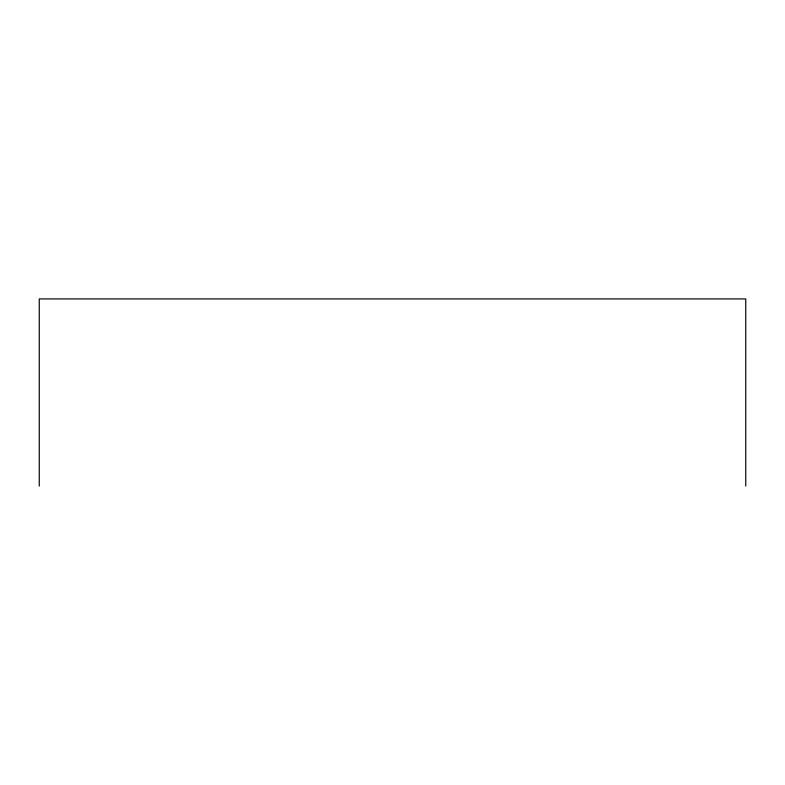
<?xml version="1.0" encoding="UTF-8"?>
<svg xmlns="http://www.w3.org/2000/svg" width="785" height="785" viewBox="0 0 785 785"><rect width="100%" height="100%" fill="white"/><g stroke="black" fill="none" stroke-linecap="round" stroke-linejoin="round"><path stroke-width="1.18" d="M745.75 486.082L745.75 298.918L39.25 298.918L39.25 486.082"/></g></svg>
